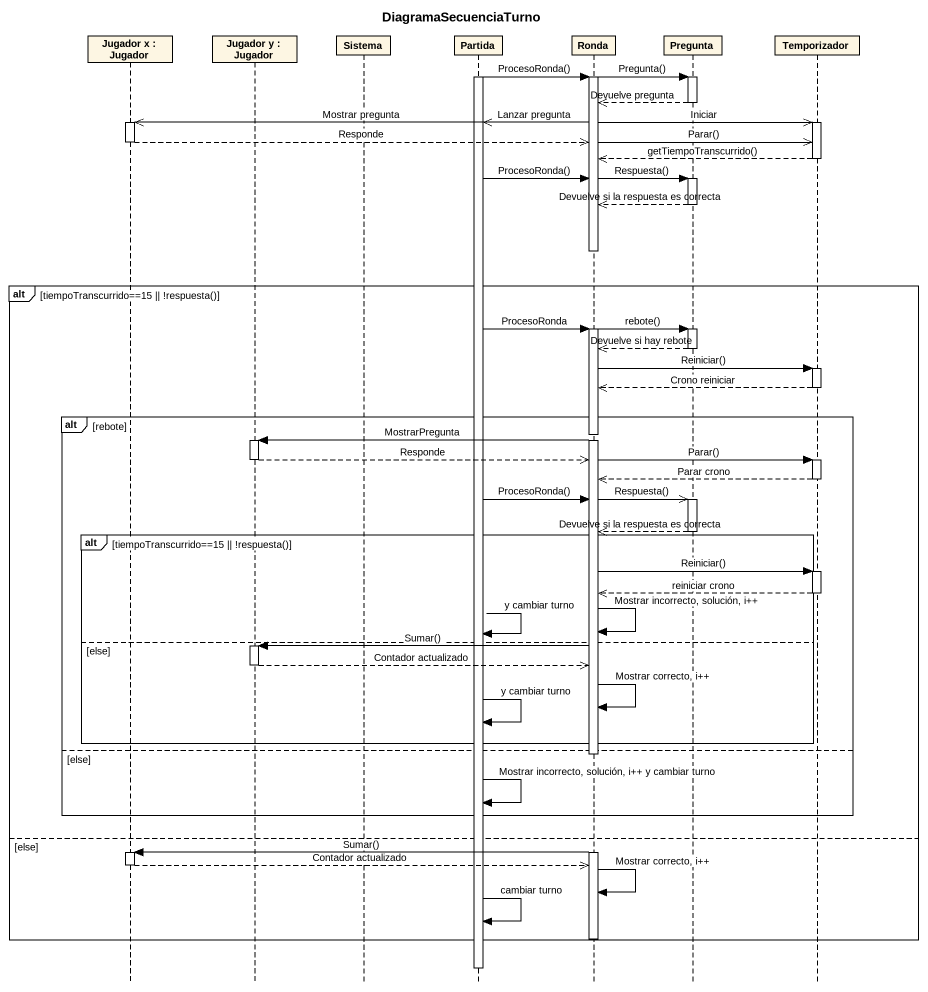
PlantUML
@startuml
title DiagramaSecuenciaTurno
hide footbox
participant "Jugador x : Jugador" as Jugador_x
participant "Jugador y : Jugador" as Jugador_y
participant Sistema
participant Partida
participant Ronda
participant Pregunta
participant Temporizador

activate Partida
Partida -> Ronda : ProcesoRonda()
Ronda -> Pregunta : Pregunta()
activate Ronda
activate Pregunta
Pregunta -->> Ronda : Devuelve pregunta
deactivate Pregunta
Ronda ->> Partida : Lanzar pregunta
Ronda ->> Jugador_x : Mostrar pregunta
Ronda ->> Temporizador : Iniciar
activate Jugador_x
activate Temporizador
Jugador_x -->> Ronda : Responde
Ronda ->> Temporizador : Parar()
deactivate Jugador_x
Temporizador -->> Ronda : getTiempoTranscurrido()
deactivate Temporizador
Partida -> Ronda : ProcesoRonda()
Ronda -> Pregunta : Respuesta()
activate Pregunta
Pregunta -->> Ronda : Devuelve si la respuesta es correcta
deactivate Pregunta
deactivate Ronda
alt tiempoTranscurrido==15 || !respuesta()
  Partida -> Ronda : ProcesoRonda
  Ronda -> Pregunta : rebote()
  activate Ronda
  activate Pregunta
  Pregunta -->> Ronda : Devuelve si hay rebote
  deactivate Pregunta
  Ronda -> Temporizador : Reiniciar()
  activate Temporizador
  Temporizador -->> Ronda : Crono reiniciar
  deactivate Temporizador
  alt rebote
    Ronda -> Jugador_y : MostrarPregunta
    activate Jugador_y
    Ronda -> Temporizador : Parar()
    Jugador_y -->> Ronda : Responde
    deactivate Jugador_y
    activate Temporizador
    Temporizador -->> Ronda : Parar crono
    deactivate Temporizador
    Partida -> Ronda : ProcesoRonda()
    Ronda ->> Pregunta : Respuesta()
    activate Pregunta
    Pregunta -->> Ronda : Devuelve si la respuesta es correcta
    deactivate Pregunta
    alt tiempoTranscurrido==15 || !respuesta()
      Ronda -> Temporizador : Reiniciar()
      activate Temporizador
      Temporizador -->> Ronda : reiniciar crono
      deactivate Temporizador
      Ronda -> Ronda : Mostrar incorrecto, solución, i++
      Partida -> Partida : y cambiar turno
    else else
      Ronda -> Jugador_y : Sumar()
      activate Jugador_y
      Jugador_y -->> Ronda : Contador actualizado
      deactivate Jugador_y
      Ronda -> Ronda : Mostrar correcto, i++
      Partida -> Partida : y cambiar turno
    end
  else else
    deactivate Ronda
    Partida -> Partida : Mostrar incorrecto, solución, i++ y cambiar turno
  end
else else
  activate Ronda
  Ronda -> Jugador_x : Sumar()
  activate Jugador_x
  Jugador_x -->> Ronda : Contador actualizado
  deactivate Jugador_x
  Ronda -> Ronda : Mostrar correcto, i++
  Partida -> Partida : cambiar turno
  deactivate Ronda
end
deactivate Partida
@enduml
